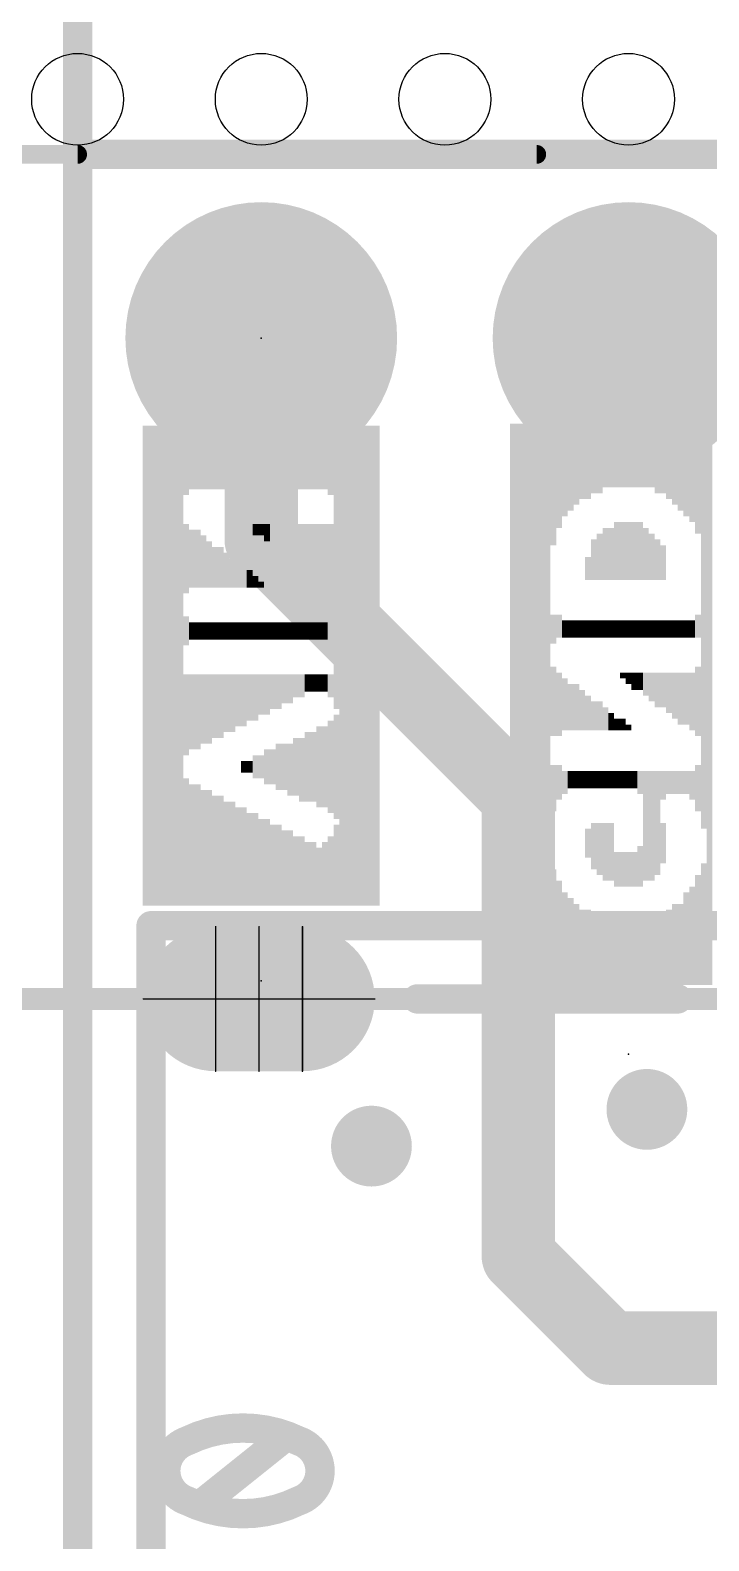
# Model space of a CAD drawing. Extents: x -29.2 to 57.4, y -20 to 37.1.
# Drawn here: x -0.33 to 4.37, y 17.08 to 27.53 of the extents above; entities that cross this region are included whole.
import ezdxf

# ---------------------------------------------------------------- set-up
doc = ezdxf.new("R2010")
doc.units = 0
for name, color, linetype in [('1', 12, 'CONTINUOUS'), ('16', 132, 'CONTINUOUS'), ('17', 110, 'CONTINUOUS'), ('18', 110, 'CONTINUOUS'), ('20', 31, 'CONTINUOUS'), ('21', 41, 'CONTINUOUS'), ('22', 40, 'CONTINUOUS'), ('23', 53, 'CONTINUOUS'), ('24', 53, 'CONTINUOUS'), ('47', 253, 'CONTINUOUS'), ('51', 53, 'CONTINUOUS'), ('52', 253, 'CONTINUOUS')]:
    doc.layers.add(name, color=color, linetype=linetype)

# ---------------------------------------------------------------- blocks, each defined once
blk = doc.blocks.new('RECT160000X256000R100')
at = {"const_width": 0.5}
blk.add_lwpolyline([(0.25, -0.3), (0.25, 0.3, 0.4142), (0, 0.55), (0, 0.55, 0.4142), (-0.25, 0.3), (-0.25, -0.3, 0.4142), (0, -0.55), (0, -0.55, 0.4142)], format="xyb", close=True, dxfattribs=at)
blk.add_solid([(-0.0254, -0.3254), (0.0254, -0.3254), (-0.0254, 0.3254), (0.0254, 0.3254)])
blk = doc.blocks.new('RECT')
blk.add_solid([(-0.5, -0.5), (0.5, -0.5), (-0.5, 0.5), (0.5, 0.5)])
blk = doc.blocks.new('ROUNDP')
at = {"const_width": 0.5}
blk.add_lwpolyline([(0, -0.25, 1), (0, 0.25, 1), (0, -0.25)], format="xyb", dxfattribs=at)
blk = doc.blocks.new('ROUNDV')
at = {"const_width": 0.5}
blk.add_lwpolyline([(0, -0.25, 1), (0, 0.25, 1), (0, -0.25)], format="xyb", dxfattribs=at)

msp = doc.modelspace()

# ---------------------------------------------------------------- linework, layer by layer
at = {"layer": '1'}
for points, const_width in [([(0, 26.67), (35.56, 26.67)], 0.2032), ([(0, 6.35), (0, 26.67)], 0.2032), ([(1.27, 25.4), (1.27, 24.003)], 0.508), ([(3.048, 22.225), (1.27, 24.003)], 0.508), ([(3.048, 22.225), (3.048, 19.05)], 0.508), ([(0.508, 21.336), (6.477, 21.336)], 0.2032), ([(0.508, 11.684), (0.508, 21.336)], 0.2032), ([(3.048, 19.05), (3.683, 18.415)], 0.508), ([(4.826, 18.415), (3.683, 18.415)], 0.508)]:
    msp.add_lwpolyline(points, dxfattribs=dict(at, const_width=const_width))
for points, const_width in [([(0, 26.7208, 1), (0, 26.6192)], 0.1016), ([(0.0508, 26.67, 1), (-0.0508, 26.67)], 0.1016), ([(1.397, 25.4, 1), (1.143, 25.4)], 0.254), ([(1.3598, 24.0928, 1), (1.1802, 23.9132)], 0.254), ([(1.143, 24.003, 1), (1.397, 24.003)], 0.254), ([(3.175, 22.225, 1), (2.921, 22.225)], 0.254), ([(2.9582, 22.1352, 1), (3.1378, 22.3148)], 0.254), ([(0.508, 21.3868, 1), (0.508, 21.2852)], 0.1016), ([(0.5588, 21.336, 1), (0.4572, 21.336)], 0.1016), ([(3.1378, 19.1398, 1), (2.9582, 18.9602)], 0.254), ([(2.921, 19.05, 1), (3.175, 19.05)], 0.254), ([(3.683, 18.542, 1), (3.683, 18.288)], 0.254), ([(3.5932, 18.3252, 1), (3.7728, 18.5048)], 0.254)]:
    msp.add_lwpolyline(points, format="xyb", dxfattribs=dict(at, const_width=const_width))
at = {"layer": '16', "const_width": 0.2032}
for points in [[(0, 26.67), (35.56, 26.67)], [(0, 6.35), (0, 26.67)], [(6.477, 21.336), (0.508, 21.336)], [(0.508, 21.336), (0.508, 11.684)], [(0.8467, 17.3291), (1.4393, 17.8033)]]:
    msp.add_lwpolyline(points, dxfattribs=at)
at = {"layer": '16'}
for points, const_width in [([(0, 26.7208, 1), (0, 26.6192)], 0.1016), ([(0.0508, 26.67, 1), (-0.0508, 26.67)], 0.1016), ([(0.508, 21.3868, 1), (0.508, 21.2852)], 0.1016), ([(0.5588, 21.336, 1), (0.4572, 21.336)], 0.1016), ([(0.7578, 17.7736, 0.3205), (0.6096, 17.5662)], 0.2032), ([(1.143, 17.8625, 0.1139), (0.7578, 17.7736)], 0.2032), ([(0.7355, 17.8193, 1), (0.78, 17.728)], 0.1016), ([(0.7742, 17.7256, 1), (0.7413, 17.8217)], 0.1016), ([(1.5282, 17.7736, 0.1139), (1.143, 17.8625)], 0.2032), ([(1.143, 17.9133, 1), (1.143, 17.8117)], 0.1016), ([(1.143, 17.8117, 1), (1.143, 17.9133)], 0.1016), ([(1.4711, 17.7636, 1), (1.4076, 17.8429)], 0.1016), ([(1.6764, 17.5662, 0.3205), (1.5282, 17.7736)], 0.2032), ([(1.5447, 17.8217, 1), (1.5118, 17.7256)], 0.1016), ([(1.506, 17.728, 1), (1.5505, 17.8193)], 0.1016), ([(0.6096, 17.5662, 0.3205), (0.7578, 17.3588)], 0.2032), ([(0.6604, 17.5662, 1), (0.5588, 17.5662)], 0.1016), ([(1.5282, 17.3588, 0.3205), (1.6764, 17.5662)], 0.2032), ([(1.7272, 17.5662, 1), (1.6256, 17.5662)], 0.1016), ([(0.5588, 17.5662, 1), (0.6604, 17.5662)], 0.1016), ([(1.6256, 17.5662, 1), (1.7272, 17.5662)], 0.1016), ([(0.7578, 17.3588, 0.1139), (1.143, 17.2699)], 0.2032), ([(0.78, 17.4044, 1), (0.7355, 17.3131)], 0.1016), ([(0.7413, 17.3107, 1), (0.7742, 17.4068)], 0.1016), ([(1.143, 17.2699, 0.1139), (1.5282, 17.3588)], 0.2032), ([(1.5118, 17.4068, 1), (1.5447, 17.3107)], 0.1016), ([(1.5505, 17.3131, 1), (1.506, 17.4044)], 0.1016), ([(0.8149, 17.3688, 1), (0.8784, 17.2895)], 0.1016), ([(1.143, 17.3207, 1), (1.143, 17.2191)], 0.1016), ([(1.143, 17.2191, 1), (1.143, 17.3207)], 0.1016)]:
    msp.add_lwpolyline(points, format="xyb", dxfattribs=dict(at, const_width=const_width))
at = {"layer": '20', "const_width": 0.2032}
msp.add_lwpolyline([(0, 3.175), (0, 29.845)], dxfattribs=at)
at = {"layer": '20'}
for centre in [(0, 27.051), (1.27, 27.051), (2.54, 27.051), (3.81, 27.051)]:
    msp.add_circle(centre, 0.3175, dxfattribs=at)
at = {"layer": '21', "const_width": 0.2032}
msp.add_lwpolyline([(4.15, 20.83), (2.35, 20.83)], dxfattribs=at)
at = {"layer": '21', "const_width": 0.1016}
for points in [[(2.35, 20.8808, 1), (2.35, 20.7792)], [(4.15, 20.7792, 1), (4.15, 20.8808)]]:
    msp.add_lwpolyline(points, format="xyb", dxfattribs=at)
at = {"layer": '23'}
msp.add_point((1.27, 25.4), dxfattribs=at)
at = {"layer": '24'}
for p in [(1.27, 20.955), (3.81, 20.447)]:
    msp.add_point(p, dxfattribs=at)
at = {"layer": '47', "const_width": 0.13}
for points in [[(0, 26.67), (-9.57, 26.67)], [(3.175, 26.67), (-7.03, 26.67)]]:
    msp.add_lwpolyline(points, dxfattribs=at)
at = {"layer": '47', "const_width": 0.065}
for points in [[(0, 26.6375, 1), (0, 26.7025)], [(3.175, 26.6375, 1), (3.175, 26.7025)]]:
    msp.add_lwpolyline(points, format="xyb", dxfattribs=at)
at = {"layer": '51'}
for points, const_width in [([(0.955, 21.33), (0.955, 20.33)], 0.01), ([(1.255, 21.33), (1.255, 20.33)], 0.01), ([(1.555, 21.33), (1.555, 20.33)], 0.01), ([(-1.345, 20.83), (6.005, 20.83)], 0.1524), ([(2.055, 20.83), (0.455, 20.83)], 0.01)]:
    msp.add_lwpolyline(points, dxfattribs=dict(at, const_width=const_width))
at = {"layer": '51', "const_width": 0.005}
for points in [[(0.9575, 21.33, 1), (0.9525, 21.33)], [(1.2575, 21.33, 1), (1.2525, 21.33)], [(1.5575, 21.33, 1), (1.5525, 21.33)], [(0.455, 20.8325, 1), (0.455, 20.8275)], [(2.055, 20.8275, 1), (2.055, 20.8325)], [(0.9525, 20.33, 1), (0.9575, 20.33)], [(1.2525, 20.33, 1), (1.2575, 20.33)], [(1.5525, 20.33, 1), (1.5575, 20.33)]]:
    msp.add_lwpolyline(points, format="xyb", dxfattribs=at)
at = {"layer": '52', "const_width": 0.01}
for points in [[(1.255, 21.13), (1.255, 20.53)], [(1.855, 20.83), (0.655, 20.83)]]:
    msp.add_lwpolyline(points, dxfattribs=at)
at = {"layer": '52', "const_width": 0.005}
for points in [[(1.2575, 21.13, 1), (1.2525, 21.13)], [(0.655, 20.8325, 1), (0.655, 20.8275)], [(1.855, 20.8275, 1), (1.855, 20.8325)], [(1.2525, 20.53, 1), (1.2575, 20.53)]]:
    msp.add_lwpolyline(points, format="xyb", dxfattribs=at)

# ---------------------------------------------------------------- block references
at = {"layer": '1', "rotation": 90}
msp.add_blockref('RECT160000X256000R100', (1.255, 20.83), dxfattribs=at)
at = {"layer": '16', "rotation": 270}
msp.add_blockref('RECT160000X256000R100', (1.255, 20.83), dxfattribs=at)
at = {"layer": '17', "xscale": 1.8796, "yscale": 1.8796, "rotation": 90}
for p in [(1.27, 25.4), (1.27, 25.4), (3.81, 25.4), (3.81, 25.4)]:
    msp.add_blockref('ROUNDP', p, dxfattribs=at)
at = {"layer": '18', "xscale": 0.5588, "yscale": 0.5588}
for p in [(3.937, 20.066), (3.937, 20.066), (2.032, 19.812), (2.032, 19.812)]:
    msp.add_blockref('ROUNDV', p, dxfattribs=at)
at = {"layer": '22', "yscale": 0.04, "rotation": 90}
for p, xscale in [((0.47, 23.135), 3.32), ((0.51, 23.135), 3.32), ((0.55, 23.135), 3.32), ((0.59, 23.135), 3.32), ((0.63, 23.135), 3.32), ((0.67, 23.135), 3.32), ((0.71, 23.135), 3.32), ((0.75, 24.555), 0.48), ((0.79, 24.575), 0.44), ((0.83, 24.575), 0.44), ((0.87, 24.575), 0.44), ((0.91, 24.575), 0.44), ((0.95, 24.575), 0.44), ((0.99, 24.575), 0.44), ((1.03, 24.575), 0.44), ((1.07, 24.575), 0.44), ((1.11, 24.575), 0.44), ((1.15, 24.575), 0.44), ((1.19, 24.575), 0.44), ((1.23, 24.575), 0.44), ((1.27, 24.575), 0.44), ((1.31, 24.575), 0.44), ((1.35, 24.575), 0.44), ((1.39, 24.575), 0.44), ((1.43, 24.575), 0.44), ((1.47, 24.575), 0.44), ((1.51, 24.575), 0.44), ((1.55, 24.575), 0.44), ((1.59, 24.575), 0.44), ((1.63, 24.575), 0.44), ((1.67, 24.575), 0.44), ((1.71, 24.575), 0.44), ((1.75, 24.555), 0.48), ((1.79, 23.815), 1.96), ((1.83, 23.135), 3.32), ((1.87, 23.135), 3.32), ((1.91, 23.135), 3.32), ((1.95, 23.135), 3.32), ((1.99, 23.135), 3.32), ((2.03, 23.135), 3.32), ((2.07, 23.135), 3.32), ((3.01, 22.867), 3.88), ((3.05, 22.867), 3.88), ((3.09, 22.867), 3.88), ((3.13, 22.867), 3.88), ((3.17, 22.867), 3.88), ((3.21, 22.867), 3.88), ((3.25, 22.867), 3.88), ((3.29, 24.387), 0.84), ((3.33, 24.447), 0.72), ((3.37, 24.487), 0.64), ((3.41, 24.507), 0.6), ((3.45, 24.527), 0.56), ((3.49, 24.547), 0.52), ((3.53, 24.547), 0.52), ((3.57, 24.567), 0.48), ((3.61, 24.567), 0.48), ((3.65, 24.587), 0.44), ((3.69, 24.587), 0.44), ((3.73, 24.587), 0.44), ((3.77, 24.587), 0.44), ((3.81, 24.587), 0.44), ((3.85, 24.587), 0.44), ((3.89, 24.587), 0.44), ((3.93, 24.587), 0.44), ((3.97, 24.587), 0.44), ((4.01, 24.567), 0.48), ((4.05, 24.567), 0.48), ((4.09, 24.547), 0.52), ((4.13, 24.527), 0.56), ((4.17, 24.507), 0.6), ((4.21, 24.487), 0.64), ((4.25, 24.467), 0.68), ((4.29, 24.427), 0.76), ((4.33, 23.407), 2.8), ((4.37, 22.867), 3.88), ((0.75, 23.875), 0.48), ((0.79, 23.875), 0.4), ((0.83, 23.875), 0.4), ((0.87, 23.855), 0.36), ((1.23, 24.075), 0.08), ((1.27, 24.075), 0.08), ((1.31, 24.055), 0.12), ((1.35, 24.035), 0.16), ((1.39, 24.015), 0.2), ((1.43, 24.015), 0.2), ((1.47, 23.995), 0.24), ((1.51, 23.975), 0.28), ((1.55, 23.955), 0.32), ((1.59, 23.955), 0.32), ((1.63, 23.935), 0.36), ((1.67, 23.915), 0.4), ((1.71, 23.895), 0.44), ((1.75, 23.895), 0.44), ((3.61, 23.887), 0.32), ((3.65, 23.907), 0.36), ((3.69, 23.907), 0.36), ((3.73, 23.927), 0.4), ((3.77, 23.927), 0.4), ((3.81, 23.927), 0.4), ((3.85, 23.927), 0.4), ((3.89, 23.927), 0.4), ((3.93, 23.907), 0.36), ((3.97, 23.887), 0.32), ((0.91, 23.835), 0.32), ((0.95, 23.815), 0.28), ((0.99, 23.815), 0.28), ((3.57, 23.867), 0.28), ((4.01, 23.867), 0.28), ((4.05, 23.847), 0.24), ((1.03, 23.795), 0.24), ((1.07, 23.775), 0.2), ((1.11, 23.755), 0.16), ((1.15, 23.755), 0.16), ((3.53, 23.807), 0.16), ((1.19, 23.735), 0.12), ((1.23, 23.715), 0.08), ((1.27, 23.695), 0.04), ((0.75, 23.375), 0.2), ((0.79, 23.375), 0.12), ((0.83, 23.375), 0.12), ((0.87, 23.375), 0.12), ((0.91, 23.375), 0.12), ((0.95, 23.375), 0.12), ((0.99, 23.375), 0.12), ((1.03, 23.375), 0.12), ((1.07, 23.375), 0.12), ((1.11, 23.375), 0.12), ((1.15, 23.375), 0.12), ((1.19, 23.375), 0.12), ((1.23, 23.375), 0.12), ((1.27, 23.375), 0.12), ((1.31, 23.375), 0.12), ((1.35, 23.375), 0.12), ((1.39, 23.375), 0.12), ((1.43, 23.375), 0.12), ((1.47, 23.375), 0.12), ((1.51, 23.375), 0.12), ((1.55, 23.375), 0.12), ((1.59, 23.375), 0.12), ((1.63, 23.375), 0.12), ((1.67, 23.375), 0.12), ((1.71, 23.375), 0.12), ((1.75, 23.355), 0.16), ((3.29, 23.387), 0.2), ((3.33, 23.407), 0.16), ((3.37, 23.387), 0.12), ((3.41, 23.387), 0.12), ((3.45, 23.387), 0.12), ((3.49, 23.387), 0.12), ((3.53, 23.387), 0.12), ((3.57, 23.387), 0.12), ((3.61, 23.387), 0.12), ((3.65, 23.387), 0.12), ((3.69, 23.387), 0.12), ((3.73, 23.387), 0.12), ((3.77, 23.387), 0.12), ((3.81, 23.387), 0.12), ((3.85, 23.387), 0.12), ((3.89, 23.387), 0.12), ((3.93, 23.387), 0.12), ((3.97, 23.387), 0.12), ((4.01, 23.387), 0.12), ((4.05, 23.387), 0.12), ((4.09, 23.387), 0.12), ((4.13, 23.387), 0.12), ((4.17, 23.387), 0.12), ((4.21, 23.387), 0.12), ((4.25, 23.387), 0.12), ((4.29, 23.407), 0.16), ((3.29, 22.887), 0.48), ((3.33, 22.867), 0.44), ((3.77, 23.067), 0.04), ((3.81, 23.047), 0.08), ((3.85, 23.027), 0.12), ((3.89, 23.027), 0.12), ((3.93, 23.007), 0.16), ((3.97, 22.987), 0.2), ((4.01, 22.967), 0.24), ((4.05, 22.967), 0.24), ((4.09, 22.947), 0.28), ((4.13, 22.927), 0.32), ((4.17, 22.907), 0.36), ((4.21, 22.907), 0.36), ((4.25, 22.887), 0.4), ((4.29, 22.887), 0.48), ((0.75, 22.795), 0.56), ((0.79, 22.815), 0.52), ((0.83, 22.815), 0.52), ((0.87, 22.835), 0.48), ((0.91, 22.835), 0.48), ((0.95, 22.855), 0.44), ((0.99, 22.855), 0.44), ((1.03, 22.875), 0.4), ((1.07, 22.875), 0.4), ((1.11, 22.895), 0.36), ((1.15, 22.895), 0.36), ((1.19, 22.915), 0.32), ((1.23, 22.915), 0.32), ((1.27, 22.935), 0.28), ((1.31, 22.935), 0.28), ((1.35, 22.955), 0.24), ((1.39, 22.955), 0.24), ((1.43, 22.975), 0.2), ((1.47, 22.975), 0.2), ((1.51, 22.995), 0.16), ((1.55, 22.995), 0.16), ((1.59, 23.015), 0.12), ((1.63, 23.015), 0.12), ((1.67, 23.015), 0.12), ((1.71, 23.015), 0.12), ((1.75, 22.995), 0.16), ((3.37, 22.867), 0.36), ((3.41, 22.847), 0.32), ((3.45, 22.847), 0.32), ((3.49, 22.827), 0.28), ((3.53, 22.807), 0.24), ((3.57, 22.787), 0.2), ((3.61, 22.787), 0.2), ((1.79, 22.435), 0.72), ((3.65, 22.767), 0.16), ((3.69, 22.747), 0.12), ((1.59, 22.435), 0.48), ((1.63, 22.435), 0.48), ((1.67, 22.435), 0.56), ((1.71, 22.435), 0.56), ((1.75, 22.435), 0.64), ((3.73, 22.727), 0.08), ((3.77, 22.727), 0.08), ((3.81, 22.707), 0.04), ((1.39, 22.435), 0.32), ((1.43, 22.435), 0.32), ((1.47, 22.415), 0.36), ((1.51, 22.435), 0.4), ((1.55, 22.415), 0.44), ((1.15, 22.435), 0.08), ((1.19, 22.435), 0.08), ((1.23, 22.435), 0.16), ((1.27, 22.435), 0.16), ((1.31, 22.435), 0.24), ((1.35, 22.435), 0.24), ((0.75, 21.915), 0.88), ((3.29, 22.287), 0.32), ((3.33, 22.327), 0.24), ((3.37, 22.327), 0.16), ((3.41, 22.347), 0.12), ((3.45, 22.347), 0.12), ((3.49, 22.347), 0.12), ((3.53, 22.347), 0.12), ((3.57, 22.347), 0.12), ((3.61, 22.347), 0.12), ((3.65, 22.347), 0.12), ((3.69, 22.347), 0.12), ((3.73, 22.347), 0.12), ((3.77, 22.347), 0.12), ((3.81, 22.347), 0.12), ((3.85, 22.347), 0.12), ((3.89, 22.327), 0.16), ((3.93, 22.027), 0.76), ((3.97, 22.027), 0.76), ((4.01, 22.047), 0.72), ((4.05, 22.307), 0.2), ((4.09, 22.327), 0.16), ((4.13, 22.327), 0.16), ((4.17, 22.327), 0.16), ((4.21, 22.327), 0.16), ((4.25, 22.307), 0.2), ((4.29, 22.287), 0.32), ((0.79, 21.895), 0.84), ((0.83, 21.895), 0.84), ((0.87, 21.875), 0.8), ((0.91, 21.875), 0.8), ((0.95, 21.855), 0.76), ((0.99, 21.855), 0.76), ((1.03, 21.835), 0.72), ((1.07, 21.835), 0.72), ((1.11, 21.815), 0.68), ((1.15, 21.815), 0.68), ((1.19, 21.795), 0.64), ((1.23, 21.795), 0.64), ((1.27, 21.775), 0.6), ((1.31, 21.775), 0.6), ((3.57, 21.887), 0.32), ((3.61, 21.867), 0.36), ((3.65, 21.847), 0.4), ((3.69, 21.847), 0.4), ((4.05, 21.907), 0.28), ((1.35, 21.755), 0.56), ((1.39, 21.755), 0.56), ((1.43, 21.735), 0.52), ((1.47, 21.735), 0.52), ((1.51, 21.715), 0.48), ((1.55, 21.715), 0.48), ((1.75, 21.715), 0.48), ((1.79, 21.755), 0.56), ((3.53, 21.907), 0.2), ((1.59, 21.695), 0.44), ((1.63, 21.695), 0.44), ((1.67, 21.675), 0.4), ((1.71, 21.695), 0.44), ((3.73, 21.727), 0.24), ((3.77, 21.727), 0.24), ((3.81, 21.727), 0.24), ((3.85, 21.727), 0.24), ((3.89, 21.747), 0.28), ((4.33, 21.347), 0.84), ((3.29, 21.327), 0.8), ((3.33, 21.287), 0.72), ((4.29, 21.307), 0.76), ((3.37, 21.247), 0.64), ((3.41, 21.227), 0.6), ((4.21, 21.247), 0.64), ((4.25, 21.267), 0.68), ((3.45, 21.207), 0.56), ((3.49, 21.187), 0.52), ((3.53, 21.187), 0.52), ((4.09, 21.187), 0.52), ((4.13, 21.207), 0.56), ((4.17, 21.207), 0.56), ((3.57, 21.167), 0.48), ((3.61, 21.167), 0.48), ((3.65, 21.167), 0.48), ((3.69, 21.147), 0.44), ((3.73, 21.147), 0.44), ((3.77, 21.147), 0.44), ((3.81, 21.147), 0.44), ((3.85, 21.147), 0.44), ((3.89, 21.147), 0.44), ((3.93, 21.147), 0.44), ((3.97, 21.167), 0.48), ((4.01, 21.167), 0.48), ((4.05, 21.167), 0.48)]:
    msp.add_blockref('RECT', p, dxfattribs=dict(at, xscale=xscale))
at = {"layer": '51', "xscale": 0.508, "yscale": 0.508}
for p in [(1.27, 25.4), (3.81, 25.4)]:
    msp.add_blockref('RECT', p, dxfattribs=at)

doc.saveas('drawing.dxf')
